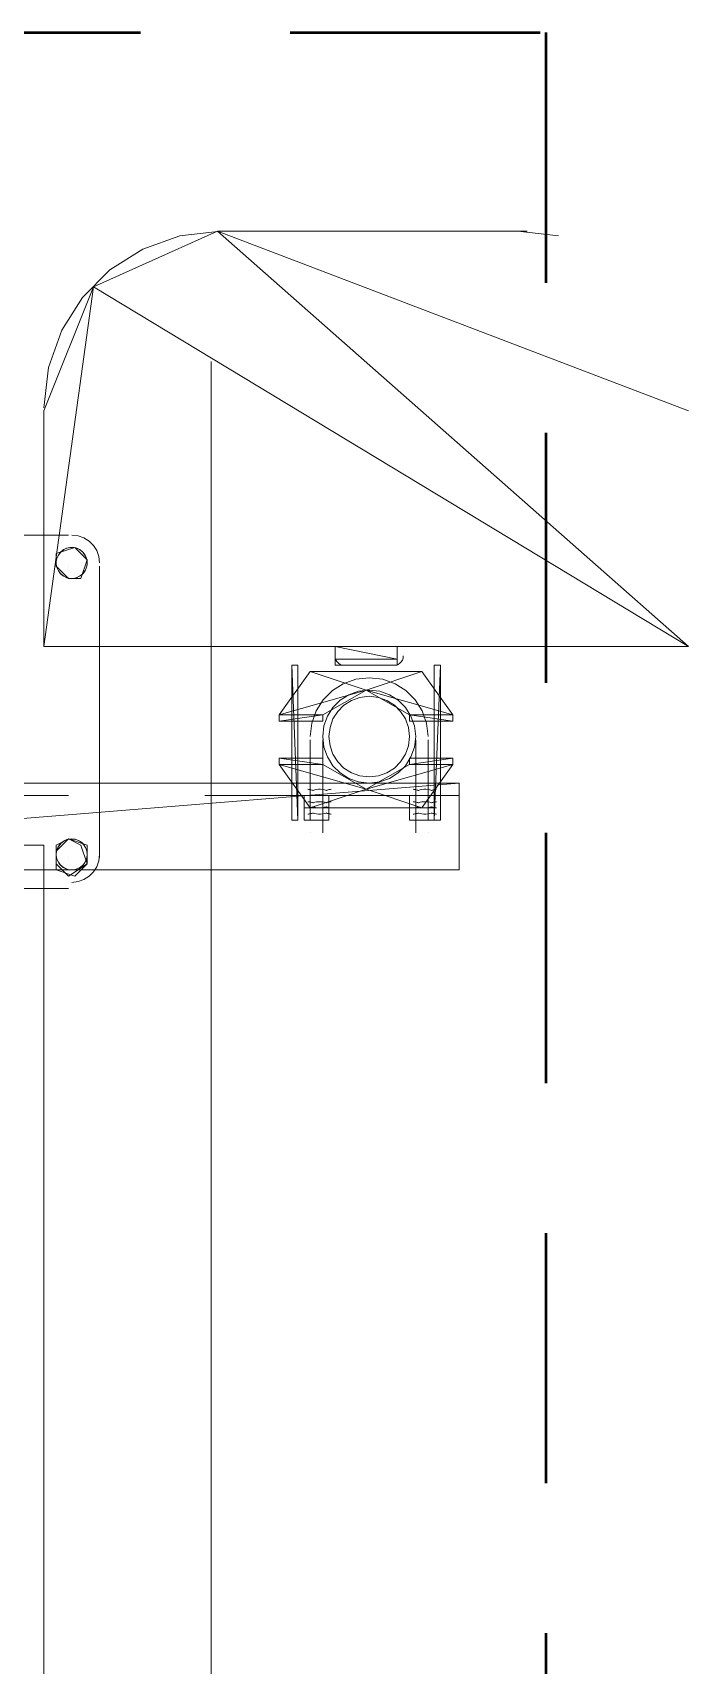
# Paper-space layout '03 Scan Locations' of a CAD drawing. Header units: millimetres. Extents: x 5 to 415, y 5 to 292.
# Drawn here: x 201.9 to 208.46, y 228.68 to 245 of the extents above; entities that cross this region are included whole.
import ezdxf

# ---------------------------------------------------------------- set-up
doc = ezdxf.new("R2010")
doc.units = ezdxf.units.MM
doc.linetypes.add('DASHED_REVIEW', pattern=[4, 2.5, -1.5])
for name, color, linetype in [('BEAMS', 7, 'Continuous'), ('EXISTING', 7, 'Continuous'), ('PROPOSED', 7, 'Continuous')]:
    doc.layers.add(name, color=color, linetype=linetype)

# ---------------------------------------------------------------- blocks, each defined once
blk = doc.blocks.new('SHEET_03')
at = {"layer": 'BEAMS', "color": 7, "linetype": 'DASHED_REVIEW', "lineweight": 50}
for p, q in [((136.476, 245), (207.032, 245)), ((207.032, 245), (207.032, 208.916))]:
    blk.add_line(p, q, dxfattribs=at)
at = {"layer": 'EXISTING', "color": 254, "linetype": 'Continuous', "lineweight": 13}
for p, q in [((206.97, 245), (206.97, 245)), ((202.506, 242.458), (203.746, 243.016)), ((208.458, 241.218), (203.746, 243.016)), ((203.746, 243.016), (206.846, 243.016)), ((203.746, 243.016), (208.458, 238.862)), ((202.506, 242.458), (202.01, 238.862)), ((202.01, 241.218), (202.506, 242.458)), ((208.458, 238.862), (202.506, 242.458)), ((203.684, 205.63), (203.684, 241.714)), ((202.01, 238.862), (202.01, 241.218)), ((202.01, 238.862), (208.458, 238.862)), ((208.458, 238.862), (202.01, 238.862)), ((205.544, 238.738), (204.924, 238.862)), ((204.924, 238.862), (204.924, 238.738)), ((204.924, 238.862), (205.544, 238.862)), ((204.924, 238.738), (204.924, 238.862)), ((205.544, 238.862), (205.544, 238.738)), ((204.49, 238.676), (204.552, 238.676)), ((204.552, 237.126), (204.49, 238.676)), ((204.49, 238.676), (204.49, 237.126)), ((204.552, 238.676), (204.552, 237.126)), ((204.924, 238.738), (205.544, 238.738)), ((204.924, 238.676), (204.924, 238.738)), ((205.11, 238.676), (204.924, 238.676)), ((204.924, 238.676), (205.172, 238.676)), ((204.924, 238.676), (205.234, 238.676)), ((204.986, 238.676), (204.924, 238.676)), ((204.986, 238.676), (205.11, 238.676)), ((205.11, 238.676), (204.986, 238.676)), ((205.172, 238.676), (205.11, 238.676)), ((205.234, 238.676), (205.172, 238.676)), ((205.234, 238.676), (205.544, 238.676)), ((205.358, 238.676), (205.234, 238.676)), ((205.358, 238.676), (205.482, 238.676)), ((205.482, 238.676), (205.358, 238.676)), ((205.358, 238.676), (205.544, 238.676)), ((205.544, 238.676), (205.482, 238.676)), ((205.544, 238.738), (205.544, 238.676)), ((205.916, 238.676), (205.978, 238.676)), ((205.978, 238.676), (205.916, 237.126)), ((205.916, 237.126), (205.916, 238.676)), ((205.978, 237.126), (205.978, 238.676)), ((204.366, 238.18), (204.676, 238.614)), ((205.792, 238.614), (204.676, 238.614)), ((204.676, 238.614), (205.234, 238.428)), ((204.676, 238.614), (205.792, 238.614)), ((205.234, 238.428), (205.792, 238.614)), ((205.792, 238.614), (206.102, 238.18)), ((204.366, 238.18), (205.234, 238.428)), ((205.234, 238.428), (204.366, 238.18)), ((205.234, 238.428), (204.8, 238.18)), ((205.234, 238.428), (206.102, 238.18)), ((205.668, 238.18), (205.234, 238.428)), ((206.102, 238.18), (205.234, 238.428)), ((204.366, 238.118), (204.8, 238.18)), ((204.8, 238.18), (204.366, 238.18)), ((204.366, 238.118), (204.366, 238.18)), ((204.8, 238.18), (204.8, 238.118)), ((206.102, 238.118), (205.668, 238.18)), ((205.668, 238.18), (206.102, 238.18)), ((206.102, 238.18), (205.668, 238.18)), ((205.668, 238.118), (205.668, 238.18)), ((206.102, 238.18), (206.102, 238.118)), ((204.8, 238.118), (204.366, 238.118)), ((206.102, 238.118), (205.668, 238.118)), ((204.8, 237.684), (204.366, 237.746)), ((204.366, 237.746), (204.366, 237.684)), ((204.8, 237.746), (204.366, 237.746)), ((204.366, 237.684), (205.234, 237.436)), ((204.676, 237.25), (204.366, 237.684)), ((204.8, 237.684), (204.366, 237.684)), ((204.366, 237.684), (204.8, 237.684)), ((204.366, 237.684), (204.676, 237.25)), ((204.8, 237.684), (204.8, 237.746)), ((205.234, 237.436), (204.8, 237.684)), ((206.102, 237.684), (205.234, 237.436)), ((205.234, 237.436), (205.668, 237.684)), ((205.668, 237.684), (205.234, 237.436)), ((206.102, 237.746), (205.668, 237.684)), ((206.102, 237.746), (205.668, 237.746)), ((205.668, 237.746), (205.668, 237.684)), ((205.668, 237.684), (206.102, 237.684)), ((205.792, 237.25), (206.102, 237.684)), ((206.102, 237.684), (206.102, 237.746)), ((206.164, 237.498), (195.862, 236.66)), ((195.862, 237.498), (206.164, 237.498)), ((206.164, 236.63), (206.164, 237.498)), ((205.234, 237.436), (204.676, 237.25)), ((205.792, 237.25), (205.234, 237.436)), ((205.234, 237.436), (205.792, 237.25)), ((204.676, 237.25), (205.792, 237.25)), ((204.49, 237.126), (204.552, 237.126)), ((205.916, 237.126), (205.978, 237.126)), ((195.862, 236.63), (206.164, 236.63))]:
    blk.add_line(p, q, dxfattribs=at)
at = {"layer": 'PROPOSED', "color": 250, "linetype": 'Continuous', "lineweight": 13}
for p, q in [((203.372, 242.969), (203, 242.836)), ((203.777, 243.016), (203.372, 242.969)), ((206.722, 243.016), (203.746, 243.016)), ((207.158, 242.969), (206.753, 243.016)), ((203, 242.836), (202.672, 242.628)), ((202.672, 242.628), (202.398, 242.354)), ((202.398, 242.354), (202.19, 242.026)), ((202.19, 242.026), (202.057, 241.654)), ((202.057, 241.654), (202.01, 241.249)), ((202.01, 241.218), (202.01, 238.862)), ((202.258, 239.978), (199.344, 239.978)), ((202.258, 239.978), (200.522, 239.978)), ((202.353, 239.971), (202.289, 239.978)), ((202.412, 239.95), (202.353, 239.971)), ((202.464, 239.917), (202.412, 239.95)), ((202.32, 239.854), (202.134, 239.792)), ((202.134, 239.792), (202.32, 239.854)), ((202.134, 239.792), (202.134, 239.668)), ((202.134, 239.668), (202.134, 239.792)), ((202.156, 239.778), (202.141, 239.746)), ((202.159, 239.783), (202.143, 239.752)), ((202.177, 239.807), (202.156, 239.778)), ((202.182, 239.811), (202.159, 239.783)), ((202.205, 239.829), (202.177, 239.807)), ((202.21, 239.832), (202.182, 239.811)), ((202.236, 239.845), (202.205, 239.829)), ((202.242, 239.847), (202.21, 239.832)), ((202.269, 239.853), (202.236, 239.845)), ((202.275, 239.853), (202.242, 239.847)), ((202.303, 239.853), (202.269, 239.853)), ((202.309, 239.853), (202.275, 239.853)), ((202.336, 239.847), (202.303, 239.853)), ((202.342, 239.845), (202.309, 239.853)), ((202.444, 239.73), (202.32, 239.854)), ((202.32, 239.854), (202.444, 239.73)), ((202.368, 239.832), (202.336, 239.847)), ((202.373, 239.829), (202.342, 239.845)), ((202.397, 239.811), (202.368, 239.832)), ((202.401, 239.807), (202.373, 239.829)), ((202.419, 239.783), (202.397, 239.811)), ((202.422, 239.778), (202.401, 239.807)), ((202.435, 239.752), (202.419, 239.783)), ((202.437, 239.746), (202.422, 239.778)), ((202.507, 239.873), (202.464, 239.917)), ((202.54, 239.822), (202.507, 239.873)), ((202.561, 239.763), (202.54, 239.822)), ((202.568, 239.699), (202.561, 239.763)), ((202.134, 239.668), (202.258, 239.544)), ((202.258, 239.544), (202.134, 239.668)), ((202.143, 239.752), (202.135, 239.719)), ((202.141, 239.746), (202.135, 239.713)), ((202.135, 239.719), (202.135, 239.685)), ((202.135, 239.713), (202.135, 239.679)), ((202.135, 239.685), (202.141, 239.652)), ((202.135, 239.679), (202.143, 239.646)), ((202.141, 239.652), (202.156, 239.62)), ((202.143, 239.646), (202.159, 239.615)), ((202.156, 239.62), (202.177, 239.591)), ((202.159, 239.615), (202.182, 239.587)), ((202.258, 239.668), (202.258, 239.668)), ((202.382, 239.544), (202.444, 239.73)), ((202.444, 239.73), (202.382, 239.544)), ((202.397, 239.587), (202.419, 239.615)), ((202.401, 239.591), (202.422, 239.62)), ((202.419, 239.615), (202.435, 239.646)), ((202.422, 239.62), (202.437, 239.652)), ((202.443, 239.719), (202.435, 239.752)), ((202.435, 239.646), (202.443, 239.679)), ((202.443, 239.713), (202.437, 239.746)), ((202.437, 239.652), (202.443, 239.685)), ((202.443, 239.685), (202.443, 239.719)), ((202.443, 239.679), (202.443, 239.713)), ((202.568, 236.754), (202.568, 239.668)), ((202.177, 239.591), (202.205, 239.569)), ((202.182, 239.587), (202.21, 239.566)), ((202.205, 239.569), (202.236, 239.553)), ((202.21, 239.566), (202.242, 239.551)), ((202.236, 239.553), (202.269, 239.545)), ((202.242, 239.551), (202.275, 239.545)), ((202.258, 239.544), (202.382, 239.544)), ((202.382, 239.544), (202.258, 239.544)), ((202.269, 239.545), (202.303, 239.545)), ((202.275, 239.545), (202.309, 239.545)), ((202.303, 239.545), (202.336, 239.551)), ((202.309, 239.545), (202.342, 239.553)), ((202.336, 239.551), (202.368, 239.566)), ((202.342, 239.553), (202.373, 239.569)), ((202.368, 239.566), (202.397, 239.587)), ((202.373, 239.569), (202.401, 239.591)), ((205.544, 238.738), (205.544, 238.862)), ((204.924, 238.769), (204.926, 238.748)), ((204.926, 238.748), (204.933, 238.728)), ((204.933, 238.728), (204.944, 238.711)), ((204.944, 238.711), (204.959, 238.696)), ((204.959, 238.696), (204.976, 238.685)), ((204.976, 238.685), (204.996, 238.678)), ((204.996, 238.678), (205.017, 238.676)), ((205.234, 238.676), (205.11, 238.676)), ((205.11, 238.676), (205.11, 238.676)), ((205.234, 238.676), (205.234, 238.676)), ((205.358, 238.676), (205.358, 238.676)), ((205.513, 238.676), (205.534, 238.678)), ((205.534, 238.678), (205.554, 238.685)), ((205.554, 238.685), (205.571, 238.696)), ((205.571, 238.696), (205.586, 238.711)), ((205.586, 238.711), (205.597, 238.728)), ((205.597, 238.728), (205.604, 238.748)), ((205.604, 238.748), (205.606, 238.769)), ((205.006, 238.492), (204.897, 238.423)), ((205.13, 238.536), (205.006, 238.492)), ((205.265, 238.552), (205.13, 238.536)), ((205.4, 238.536), (205.265, 238.552)), ((205.524, 238.492), (205.4, 238.536)), ((205.633, 238.423), (205.524, 238.492)), ((204.805, 238.331), (204.736, 238.222)), ((204.897, 238.423), (204.805, 238.331)), ((204.974, 238.326), (204.902, 238.254)), ((205.061, 238.381), (204.974, 238.326)), ((205.088, 238.325), (205.013, 238.277)), ((205.158, 238.416), (205.061, 238.381)), ((205.173, 238.355), (205.088, 238.325)), ((205.265, 238.428), (205.158, 238.416)), ((205.265, 238.366), (205.173, 238.355)), ((205.372, 238.416), (205.265, 238.428)), ((205.357, 238.355), (205.265, 238.366)), ((205.442, 238.325), (205.357, 238.355)), ((205.469, 238.381), (205.372, 238.416)), ((205.517, 238.277), (205.442, 238.325)), ((205.556, 238.326), (205.469, 238.381)), ((205.628, 238.254), (205.556, 238.326)), ((205.725, 238.331), (205.633, 238.423)), ((205.794, 238.222), (205.725, 238.331)), ((204.366, 238.18), (204.366, 238.118)), ((204.736, 238.222), (204.692, 238.098)), ((204.847, 238.168), (204.812, 238.07)), ((204.902, 238.254), (204.847, 238.168)), ((204.903, 238.14), (204.873, 238.055)), ((204.951, 238.215), (204.903, 238.14)), ((205.013, 238.277), (204.951, 238.215)), ((205.579, 238.215), (205.517, 238.277)), ((205.627, 238.14), (205.579, 238.215)), ((205.657, 238.055), (205.627, 238.14)), ((205.683, 238.168), (205.628, 238.254)), ((205.668, 238.18), (205.668, 238.118)), ((205.718, 238.07), (205.683, 238.168)), ((205.838, 238.098), (205.794, 238.222)), ((204.366, 238.118), (204.8, 238.118)), ((204.692, 238.098), (204.676, 237.963)), ((204.812, 238.07), (204.8, 237.963)), ((204.873, 238.055), (204.862, 237.963)), ((205.668, 237.963), (205.657, 238.055)), ((205.668, 238.118), (206.102, 238.118)), ((205.73, 237.963), (205.718, 238.07)), ((205.854, 237.963), (205.838, 238.098)), ((204.676, 237.932), (204.676, 237.498)), ((204.8, 237.963), (204.812, 237.856)), ((204.8, 237.932), (204.8, 237.498)), ((204.812, 237.856), (204.847, 237.759)), ((204.862, 237.963), (204.873, 237.871)), ((204.873, 237.871), (204.903, 237.786)), ((205.627, 237.786), (205.657, 237.871)), ((205.657, 237.871), (205.668, 237.963)), ((205.683, 237.759), (205.718, 237.856)), ((205.718, 237.856), (205.73, 237.963)), ((205.73, 237.932), (205.73, 237.498)), ((205.854, 237.932), (205.854, 237.498)), ((204.366, 237.746), (204.8, 237.746)), ((204.366, 237.684), (204.366, 237.746)), ((204.847, 237.759), (204.902, 237.672)), ((204.902, 237.672), (204.974, 237.6)), ((204.903, 237.786), (204.951, 237.711)), ((204.951, 237.711), (205.013, 237.649)), ((205.013, 237.649), (205.088, 237.601)), ((205.442, 237.601), (205.517, 237.649)), ((205.517, 237.649), (205.579, 237.711)), ((205.556, 237.6), (205.628, 237.672)), ((205.579, 237.711), (205.627, 237.786)), ((205.628, 237.672), (205.683, 237.759)), ((205.668, 237.684), (205.668, 237.746)), ((205.668, 237.746), (206.102, 237.746)), ((204.676, 237.498), (204.676, 237.374)), ((204.8, 237.498), (204.8, 237.374)), ((204.974, 237.6), (205.061, 237.545)), ((205.061, 237.545), (205.158, 237.51)), ((205.088, 237.601), (205.173, 237.571)), ((205.158, 237.51), (205.265, 237.498)), ((205.173, 237.571), (205.265, 237.56)), ((205.265, 237.56), (205.357, 237.571)), ((205.265, 237.498), (205.372, 237.51)), ((205.357, 237.571), (205.442, 237.601)), ((205.372, 237.51), (205.469, 237.545)), ((205.469, 237.545), (205.556, 237.6)), ((205.73, 237.498), (205.73, 237.374)), ((205.854, 237.498), (205.854, 237.374)), ((199.468, 237.374), (202.258, 237.374)), ((203.622, 237.374), (206.164, 237.374)), ((204.614, 237.374), (204.862, 237.374)), ((204.862, 237.374), (204.614, 237.374)), ((204.614, 237.374), (204.614, 237.374)), ((204.614, 237.25), (204.614, 237.374)), ((204.659, 237.435), (204.652, 237.436)), ((204.667, 237.434), (204.659, 237.435)), ((204.675, 237.433), (204.667, 237.434)), ((204.682, 237.431), (204.675, 237.433)), ((204.676, 237.25), (204.676, 237.374)), ((204.69, 237.429), (204.682, 237.431)), ((204.697, 237.427), (204.69, 237.429)), ((204.704, 237.424), (204.697, 237.427)), ((204.72, 237.43), (204.7, 237.425)), ((204.739, 237.434), (204.72, 237.43)), ((204.759, 237.436), (204.739, 237.434)), ((204.779, 237.436), (204.759, 237.436)), ((204.799, 237.434), (204.779, 237.436)), ((204.818, 237.43), (204.799, 237.434)), ((204.8, 237.25), (204.8, 237.374)), ((204.838, 237.425), (204.818, 237.43)), ((204.841, 237.427), (204.834, 237.424)), ((204.848, 237.429), (204.841, 237.427)), ((204.856, 237.431), (204.848, 237.429)), ((204.863, 237.433), (204.856, 237.431)), ((204.862, 237.374), (204.862, 237.374)), ((204.862, 237.25), (204.862, 237.374)), ((204.871, 237.434), (204.863, 237.433)), ((204.879, 237.435), (204.871, 237.434)), ((204.886, 237.436), (204.879, 237.435)), ((205.916, 237.374), (205.668, 237.374)), ((205.668, 237.374), (205.916, 237.374)), ((205.668, 237.374), (205.668, 237.374)), ((205.668, 237.25), (205.668, 237.374)), ((205.713, 237.435), (205.706, 237.436)), ((205.721, 237.434), (205.713, 237.435)), ((205.729, 237.433), (205.721, 237.434)), ((205.736, 237.431), (205.729, 237.433)), ((205.73, 237.25), (205.73, 237.374)), ((205.744, 237.429), (205.736, 237.431)), ((205.751, 237.427), (205.744, 237.429)), ((205.758, 237.424), (205.751, 237.427)), ((205.774, 237.43), (205.754, 237.425)), ((205.793, 237.434), (205.774, 237.43)), ((205.813, 237.436), (205.793, 237.434)), ((205.833, 237.436), (205.813, 237.436)), ((205.853, 237.434), (205.833, 237.436)), ((205.872, 237.43), (205.853, 237.434)), ((205.854, 237.25), (205.854, 237.374)), ((205.892, 237.425), (205.872, 237.43)), ((205.895, 237.427), (205.888, 237.424)), ((205.902, 237.429), (205.895, 237.427)), ((205.91, 237.431), (205.902, 237.429)), ((205.917, 237.433), (205.91, 237.431)), ((205.916, 237.374), (205.916, 237.374)), ((205.916, 237.25), (205.916, 237.374)), ((205.925, 237.434), (205.917, 237.433)), ((205.933, 237.435), (205.925, 237.434)), ((205.94, 237.436), (205.933, 237.435)), ((204.614, 237.25), (204.862, 237.25)), ((204.862, 237.25), (204.614, 237.25)), ((204.614, 237.25), (204.614, 237.25)), ((204.614, 237.126), (204.614, 237.25)), ((204.659, 237.311), (204.652, 237.312)), ((204.652, 237.25), (204.659, 237.251)), ((204.652, 237.188), (204.659, 237.189)), ((204.667, 237.31), (204.659, 237.311)), ((204.659, 237.251), (204.667, 237.252)), ((204.659, 237.189), (204.667, 237.19)), ((204.675, 237.309), (204.667, 237.31)), ((204.667, 237.252), (204.675, 237.253)), ((204.667, 237.19), (204.675, 237.191)), ((204.682, 237.307), (204.675, 237.309)), ((204.675, 237.253), (204.682, 237.255)), ((204.675, 237.191), (204.682, 237.193)), ((205.792, 237.25), (204.676, 237.25)), ((204.676, 237.126), (204.676, 237.25)), ((204.69, 237.305), (204.682, 237.307)), ((204.682, 237.255), (204.69, 237.257)), ((204.682, 237.193), (204.69, 237.195)), ((204.697, 237.303), (204.69, 237.305)), ((204.69, 237.257), (204.697, 237.259)), ((204.69, 237.195), (204.697, 237.197)), ((204.704, 237.3), (204.697, 237.303)), ((204.697, 237.259), (204.704, 237.262)), ((204.697, 237.197), (204.704, 237.2)), ((204.72, 237.306), (204.7, 237.301)), ((204.7, 237.261), (204.72, 237.256)), ((204.7, 237.199), (204.72, 237.194)), ((204.739, 237.31), (204.72, 237.306)), ((204.72, 237.256), (204.739, 237.252)), ((204.72, 237.194), (204.739, 237.19)), ((204.759, 237.312), (204.739, 237.31)), ((204.739, 237.252), (204.759, 237.25)), ((204.739, 237.19), (204.759, 237.188)), ((204.779, 237.312), (204.759, 237.312)), ((204.759, 237.25), (204.779, 237.25)), ((204.759, 237.188), (204.779, 237.188)), ((204.799, 237.31), (204.779, 237.312)), ((204.779, 237.25), (204.799, 237.252)), ((204.779, 237.188), (204.799, 237.19)), ((204.818, 237.306), (204.799, 237.31)), ((204.799, 237.252), (204.818, 237.256)), ((204.799, 237.19), (204.818, 237.194)), ((204.8, 237.126), (204.8, 237.25)), ((204.838, 237.301), (204.818, 237.306)), ((204.818, 237.256), (204.838, 237.261)), ((204.818, 237.194), (204.838, 237.199)), ((204.841, 237.303), (204.834, 237.3)), ((204.834, 237.262), (204.841, 237.259)), ((204.834, 237.2), (204.841, 237.197)), ((204.848, 237.305), (204.841, 237.303)), ((204.841, 237.259), (204.848, 237.257)), ((204.841, 237.197), (204.848, 237.195)), ((204.856, 237.307), (204.848, 237.305)), ((204.848, 237.257), (204.856, 237.255)), ((204.848, 237.195), (204.856, 237.193)), ((204.863, 237.309), (204.856, 237.307)), ((204.856, 237.255), (204.863, 237.253)), ((204.856, 237.193), (204.863, 237.191)), ((204.862, 237.25), (204.862, 237.25)), ((204.862, 237.126), (204.862, 237.25)), ((204.871, 237.31), (204.863, 237.309)), ((204.863, 237.253), (204.871, 237.252)), ((204.863, 237.191), (204.871, 237.19)), ((204.879, 237.311), (204.871, 237.31)), ((204.871, 237.252), (204.879, 237.251)), ((204.871, 237.19), (204.879, 237.189)), ((204.886, 237.312), (204.879, 237.311)), ((204.879, 237.251), (204.886, 237.25)), ((204.879, 237.189), (204.886, 237.188)), ((205.916, 237.25), (205.668, 237.25)), ((205.668, 237.25), (205.916, 237.25)), ((205.668, 237.25), (205.668, 237.25)), ((205.668, 237.126), (205.668, 237.25)), ((205.713, 237.311), (205.706, 237.312)), ((205.706, 237.25), (205.713, 237.251)), ((205.706, 237.188), (205.713, 237.189)), ((205.721, 237.31), (205.713, 237.311)), ((205.713, 237.251), (205.721, 237.252)), ((205.713, 237.189), (205.721, 237.19)), ((205.729, 237.309), (205.721, 237.31)), ((205.721, 237.252), (205.729, 237.253)), ((205.721, 237.19), (205.729, 237.191)), ((205.736, 237.307), (205.729, 237.309)), ((205.729, 237.253), (205.736, 237.255)), ((205.729, 237.191), (205.736, 237.193)), ((205.73, 237.126), (205.73, 237.25)), ((205.744, 237.305), (205.736, 237.307)), ((205.736, 237.255), (205.744, 237.257)), ((205.736, 237.193), (205.744, 237.195)), ((205.751, 237.303), (205.744, 237.305)), ((205.744, 237.257), (205.751, 237.259)), ((205.744, 237.195), (205.751, 237.197)), ((205.758, 237.3), (205.751, 237.303)), ((205.751, 237.259), (205.758, 237.262)), ((205.751, 237.197), (205.758, 237.2)), ((205.774, 237.306), (205.754, 237.301)), ((205.754, 237.261), (205.774, 237.256)), ((205.754, 237.199), (205.774, 237.194)), ((205.793, 237.31), (205.774, 237.306)), ((205.774, 237.256), (205.793, 237.252)), ((205.774, 237.194), (205.793, 237.19)), ((205.813, 237.312), (205.793, 237.31)), ((205.793, 237.252), (205.813, 237.25)), ((205.793, 237.19), (205.813, 237.188)), ((205.833, 237.312), (205.813, 237.312)), ((205.813, 237.25), (205.833, 237.25)), ((205.813, 237.188), (205.833, 237.188)), ((205.853, 237.31), (205.833, 237.312)), ((205.833, 237.25), (205.853, 237.252)), ((205.833, 237.188), (205.853, 237.19)), ((205.872, 237.306), (205.853, 237.31)), ((205.853, 237.252), (205.872, 237.256)), ((205.853, 237.19), (205.872, 237.194)), ((205.854, 237.126), (205.854, 237.25)), ((205.892, 237.301), (205.872, 237.306)), ((205.872, 237.256), (205.892, 237.261)), ((205.872, 237.194), (205.892, 237.199)), ((205.895, 237.303), (205.888, 237.3)), ((205.888, 237.262), (205.895, 237.259)), ((205.888, 237.2), (205.895, 237.197)), ((205.902, 237.305), (205.895, 237.303)), ((205.895, 237.259), (205.902, 237.257)), ((205.895, 237.197), (205.902, 237.195)), ((205.91, 237.307), (205.902, 237.305)), ((205.902, 237.257), (205.91, 237.255)), ((205.902, 237.195), (205.91, 237.193)), ((205.917, 237.309), (205.91, 237.307)), ((205.91, 237.255), (205.917, 237.253)), ((205.91, 237.193), (205.917, 237.191)), ((205.916, 237.25), (205.916, 237.25)), ((205.916, 237.126), (205.916, 237.25)), ((205.925, 237.31), (205.917, 237.309)), ((205.917, 237.253), (205.925, 237.252)), ((205.917, 237.191), (205.925, 237.19)), ((205.933, 237.311), (205.925, 237.31)), ((205.925, 237.252), (205.933, 237.251)), ((205.925, 237.19), (205.933, 237.189)), ((205.94, 237.312), (205.933, 237.311)), ((205.933, 237.251), (205.94, 237.25)), ((205.933, 237.189), (205.94, 237.188)), ((204.614, 237.126), (204.862, 237.126)), ((204.862, 237.126), (204.614, 237.126)), ((204.614, 237.126), (204.614, 237.126)), ((204.676, 237.002), (204.676, 237.002)), ((204.8, 237.002), (204.8, 237.126)), ((204.8, 237.126), (204.8, 237.002)), ((204.8, 237.002), (204.8, 237.002)), ((204.862, 237.126), (204.862, 237.126)), ((205.916, 237.126), (205.668, 237.126)), ((205.668, 237.126), (205.916, 237.126)), ((205.668, 237.126), (205.668, 237.126)), ((205.73, 237.002), (205.73, 237.126)), ((205.73, 237.126), (205.73, 237.002)), ((205.73, 237.002), (205.73, 237.002)), ((205.854, 237.002), (205.854, 237.002)), ((205.916, 237.126), (205.916, 237.126)), ((199.654, 236.878), (202.01, 236.878)), ((202.01, 236.878), (202.01, 215.86)), ((202.134, 236.816), (202.258, 236.94)), ((202.134, 236.878), (202.258, 236.94)), ((202.134, 236.692), (202.134, 236.878)), ((202.143, 236.838), (202.135, 236.805)), ((202.15, 236.853), (202.138, 236.821)), ((202.159, 236.869), (202.143, 236.838)), ((202.168, 236.882), (202.15, 236.853)), ((202.182, 236.897), (202.159, 236.869)), ((202.192, 236.906), (202.168, 236.882)), ((202.21, 236.918), (202.182, 236.897)), ((202.221, 236.924), (202.192, 236.906)), ((202.242, 236.933), (202.21, 236.918)), ((202.253, 236.936), (202.221, 236.924)), ((202.275, 236.939), (202.242, 236.933)), ((202.289, 236.94), (202.253, 236.936)), ((202.258, 236.94), (202.382, 236.878)), ((202.258, 236.94), (202.444, 236.878)), ((202.309, 236.939), (202.275, 236.939)), ((202.325, 236.936), (202.289, 236.94)), ((202.342, 236.931), (202.309, 236.939)), ((202.357, 236.924), (202.325, 236.936)), ((202.373, 236.915), (202.342, 236.931)), ((202.386, 236.906), (202.357, 236.924)), ((202.401, 236.893), (202.373, 236.915)), ((202.382, 236.878), (202.444, 236.692)), ((202.41, 236.882), (202.386, 236.906)), ((202.422, 236.864), (202.401, 236.893)), ((202.428, 236.853), (202.41, 236.882)), ((202.437, 236.832), (202.422, 236.864)), ((202.44, 236.821), (202.428, 236.853)), ((202.443, 236.799), (202.437, 236.832)), ((202.444, 236.878), (202.444, 236.692)), ((202.138, 236.821), (202.134, 236.785)), ((202.134, 236.63), (202.134, 236.816)), ((202.134, 236.785), (202.138, 236.749)), ((202.258, 236.568), (202.134, 236.692)), ((202.135, 236.805), (202.135, 236.771)), ((202.135, 236.771), (202.141, 236.738)), ((202.138, 236.749), (202.15, 236.717)), ((202.141, 236.738), (202.156, 236.706)), ((202.15, 236.717), (202.168, 236.688)), ((202.156, 236.706), (202.177, 236.678)), ((202.168, 236.688), (202.192, 236.664)), ((202.177, 236.678), (202.205, 236.655)), ((202.192, 236.664), (202.221, 236.646)), ((202.258, 236.754), (202.258, 236.754)), ((202.444, 236.692), (202.258, 236.568)), ((202.444, 236.692), (202.32, 236.568)), ((202.357, 236.646), (202.386, 236.664)), ((202.368, 236.652), (202.397, 236.673)), ((202.386, 236.664), (202.41, 236.688)), ((202.397, 236.673), (202.419, 236.701)), ((202.41, 236.688), (202.428, 236.717)), ((202.419, 236.701), (202.435, 236.732)), ((202.428, 236.717), (202.44, 236.749)), ((202.435, 236.732), (202.443, 236.765)), ((202.444, 236.785), (202.44, 236.821)), ((202.44, 236.749), (202.444, 236.785)), ((202.443, 236.765), (202.443, 236.799)), ((202.507, 236.611), (202.54, 236.662)), ((202.54, 236.662), (202.561, 236.721)), ((202.561, 236.721), (202.568, 236.785)), ((202.32, 236.568), (202.134, 236.63)), ((202.205, 236.655), (202.236, 236.639)), ((202.221, 236.646), (202.253, 236.634)), ((202.236, 236.639), (202.269, 236.631)), ((202.253, 236.634), (202.289, 236.63)), ((202.269, 236.631), (202.303, 236.631)), ((202.289, 236.63), (202.325, 236.634)), ((202.289, 236.506), (202.353, 236.513)), ((202.303, 236.631), (202.336, 236.637)), ((202.325, 236.634), (202.357, 236.646)), ((202.336, 236.637), (202.368, 236.652)), ((202.353, 236.513), (202.412, 236.534)), ((202.412, 236.534), (202.464, 236.567)), ((202.464, 236.567), (202.507, 236.611)), ((199.344, 236.444), (202.258, 236.444)), ((201.266, 236.444), (202.258, 236.444))]:
    blk.add_line(p, q, dxfattribs=at)

psp = doc.layouts.new('03 Scan Locations')

# ---------------------------------------------------------------- block references
psp.add_blockref('SHEET_03', (0, 0))

doc.saveas('drawing.dxf')
